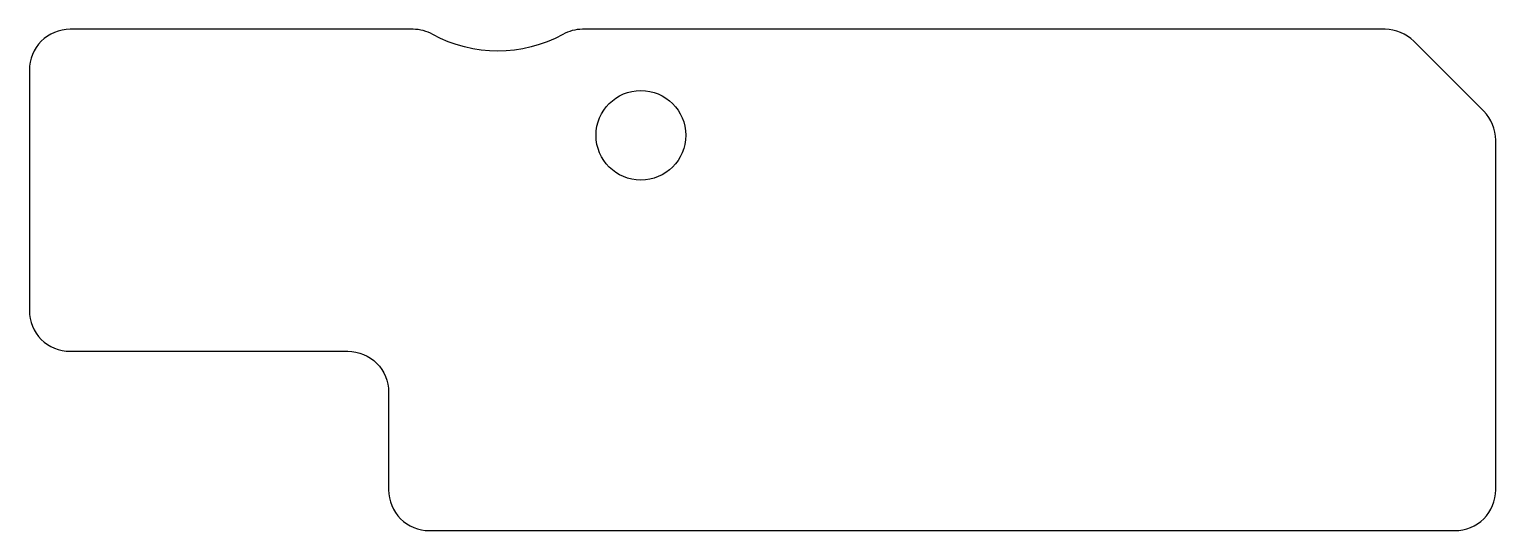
# Model space of a CAD drawing. Header units: millimetres. Extents: x 412.9 to 448.9, y -821.1 to -808.8.
import ezdxf

# ---------------------------------------------------------------- set-up
doc = ezdxf.new("R2010")
doc.units = ezdxf.units.MM
doc.layers.get('0').update_dxf_attribs({"linetype": 'CONTINUOUS'})

msp = doc.modelspace()

# ---------------------------------------------------------------- linework, layer by layer
msp.add_lwpolyline([(413.895, -816.712), (420.715, -816.712, -0.414214), (421.715, -817.712), (421.715, -820.112, 0.414214), (422.715, -821.112), (447.895, -821.112, 0.414214), (448.895, -820.112), (448.895, -811.529, 0.198912), (448.602, -810.822), (446.885, -809.105, 0.198912), (446.178, -808.812), (426.473, -808.812, 0.126799), (425.99, -808.937, -0.257742), (422.8, -808.937, 0.126799), (422.316, -808.812), (413.895, -808.812, 0.414214), (412.895, -809.812), (412.895, -815.712, 0.414214)], format="xyb", close=True)
msp.add_circle((427.909, -811.412), 1.1)

doc.saveas('drawing.dxf')
